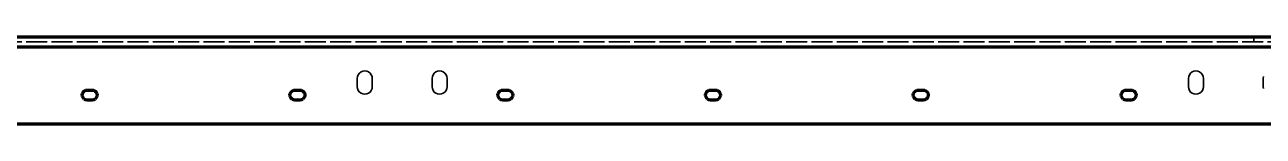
# Model space of a CAD drawing. Header units: millimetres. Extents: x 0 to 420, y 0 to 297.
# Drawn here: x 92.3 to 166.9, y 203.2 to 208.4 of the extents above; entities that cross this region are included whole.
import ezdxf

# ---------------------------------------------------------------- set-up
doc = ezdxf.new("R2010")
doc.units = ezdxf.units.MM
doc.linetypes.add('DASHED', pattern=[1.524, 1.27, -0.254])

msp = doc.modelspace()

# ---------------------------------------------------------------- linework, layer by layer
at = {"color": 1, "lineweight": 70}
for p, q in [((65, 208.45), (240, 208.45)), ((65, 207.85), (240, 207.85)), ((95.8, 204.95), (95.815, 205.043)), ((95.815, 204.857), (95.8, 204.95)), ((95.815, 205.043), (95.857, 205.126)), ((95.857, 205.126), (95.924, 205.193)), ((95.924, 205.193), (96.007, 205.235)), ((96.007, 205.235), (96.1, 205.25)), ((96.1, 205.25), (96.4, 205.25)), ((96.4, 205.25), (96.493, 205.235)), ((96.493, 205.235), (96.576, 205.193)), ((96.576, 205.193), (96.643, 205.126)), ((96.643, 205.126), (96.685, 205.043)), ((96.685, 205.043), (96.7, 204.95)), ((96.7, 204.95), (96.685, 204.857)), ((108.3, 204.95), (108.315, 205.043)), ((108.315, 204.857), (108.3, 204.95)), ((108.315, 205.043), (108.357, 205.126)), ((108.357, 205.126), (108.424, 205.193)), ((108.424, 205.193), (108.507, 205.235)), ((108.507, 205.235), (108.6, 205.25)), ((108.6, 205.25), (108.9, 205.25)), ((108.9, 205.25), (108.993, 205.235)), ((108.993, 205.235), (109.076, 205.193)), ((109.076, 205.193), (109.143, 205.126)), ((109.143, 205.126), (109.185, 205.043)), ((109.185, 205.043), (109.2, 204.95)), ((109.2, 204.95), (109.185, 204.857)), ((120.8, 204.95), (120.815, 205.043)), ((120.815, 204.857), (120.8, 204.95)), ((120.815, 205.043), (120.857, 205.126)), ((120.857, 205.126), (120.924, 205.193)), ((120.924, 205.193), (121.007, 205.235)), ((121.007, 205.235), (121.1, 205.25)), ((121.1, 205.25), (121.4, 205.25)), ((121.4, 205.25), (121.493, 205.235)), ((121.493, 205.235), (121.576, 205.193)), ((121.576, 205.193), (121.643, 205.126)), ((121.643, 205.126), (121.685, 205.043)), ((121.685, 205.043), (121.7, 204.95)), ((121.7, 204.95), (121.685, 204.857)), ((133.3, 204.95), (133.315, 205.043)), ((133.315, 204.857), (133.3, 204.95)), ((133.315, 205.043), (133.357, 205.126)), ((133.357, 205.126), (133.424, 205.193)), ((133.424, 205.193), (133.507, 205.235)), ((133.507, 205.235), (133.6, 205.25)), ((133.6, 205.25), (133.9, 205.25)), ((133.9, 205.25), (133.993, 205.235)), ((133.993, 205.235), (134.076, 205.193)), ((134.076, 205.193), (134.143, 205.126)), ((134.143, 205.126), (134.185, 205.043)), ((134.185, 205.043), (134.2, 204.95)), ((134.2, 204.95), (134.185, 204.857)), ((145.8, 204.95), (145.815, 205.043)), ((145.815, 204.857), (145.8, 204.95)), ((145.815, 205.043), (145.857, 205.126)), ((145.857, 205.126), (145.924, 205.193)), ((145.924, 205.193), (146.007, 205.235)), ((146.007, 205.235), (146.1, 205.25)), ((146.1, 205.25), (146.4, 205.25)), ((146.4, 205.25), (146.493, 205.235)), ((146.493, 205.235), (146.576, 205.193)), ((146.576, 205.193), (146.643, 205.126)), ((146.643, 205.126), (146.685, 205.043)), ((146.685, 205.043), (146.7, 204.95)), ((146.7, 204.95), (146.685, 204.857)), ((158.3, 204.95), (158.315, 205.043)), ((158.315, 204.857), (158.3, 204.95)), ((158.315, 205.043), (158.357, 205.126)), ((158.357, 205.126), (158.424, 205.193)), ((158.424, 205.193), (158.507, 205.235)), ((158.507, 205.235), (158.6, 205.25)), ((158.6, 205.25), (158.9, 205.25)), ((158.9, 205.25), (158.993, 205.235)), ((158.993, 205.235), (159.076, 205.193)), ((159.076, 205.193), (159.143, 205.126)), ((159.143, 205.126), (159.185, 205.043)), ((159.185, 205.043), (159.2, 204.95)), ((159.2, 204.95), (159.185, 204.857)), ((95.857, 204.774), (95.815, 204.857)), ((95.924, 204.707), (95.857, 204.774)), ((96.007, 204.665), (95.924, 204.707)), ((96.1, 204.65), (96.007, 204.665)), ((96.4, 204.65), (96.1, 204.65)), ((96.493, 204.665), (96.4, 204.65)), ((96.576, 204.707), (96.493, 204.665)), ((96.643, 204.774), (96.576, 204.707)), ((96.685, 204.857), (96.643, 204.774)), ((108.357, 204.774), (108.315, 204.857)), ((108.424, 204.707), (108.357, 204.774)), ((108.507, 204.665), (108.424, 204.707)), ((108.6, 204.65), (108.507, 204.665)), ((108.9, 204.65), (108.6, 204.65)), ((108.993, 204.665), (108.9, 204.65)), ((109.076, 204.707), (108.993, 204.665)), ((109.143, 204.774), (109.076, 204.707)), ((109.185, 204.857), (109.143, 204.774)), ((120.857, 204.774), (120.815, 204.857)), ((120.924, 204.707), (120.857, 204.774)), ((121.007, 204.665), (120.924, 204.707)), ((121.1, 204.65), (121.007, 204.665)), ((121.4, 204.65), (121.1, 204.65)), ((121.493, 204.665), (121.4, 204.65)), ((121.576, 204.707), (121.493, 204.665)), ((121.643, 204.774), (121.576, 204.707)), ((121.685, 204.857), (121.643, 204.774)), ((133.357, 204.774), (133.315, 204.857)), ((133.424, 204.707), (133.357, 204.774)), ((133.507, 204.665), (133.424, 204.707)), ((133.6, 204.65), (133.507, 204.665)), ((133.9, 204.65), (133.6, 204.65)), ((133.993, 204.665), (133.9, 204.65)), ((134.076, 204.707), (133.993, 204.665)), ((134.143, 204.774), (134.076, 204.707)), ((134.185, 204.857), (134.143, 204.774)), ((145.857, 204.774), (145.815, 204.857)), ((145.924, 204.707), (145.857, 204.774)), ((146.007, 204.665), (145.924, 204.707)), ((146.1, 204.65), (146.007, 204.665)), ((146.4, 204.65), (146.1, 204.65)), ((146.493, 204.665), (146.4, 204.65)), ((146.576, 204.707), (146.493, 204.665)), ((146.643, 204.774), (146.576, 204.707)), ((146.685, 204.857), (146.643, 204.774)), ((158.357, 204.774), (158.315, 204.857)), ((158.424, 204.707), (158.357, 204.774)), ((158.507, 204.665), (158.424, 204.707)), ((158.6, 204.65), (158.507, 204.665)), ((158.9, 204.65), (158.6, 204.65)), ((158.993, 204.665), (158.9, 204.65)), ((159.076, 204.707), (158.993, 204.665)), ((159.143, 204.774), (159.076, 204.707)), ((159.185, 204.857), (159.143, 204.774)), ((240, 203.2), (65, 203.2))]:
    msp.add_line(p, q, dxfattribs=at)
at = {"color": 5, "linetype": 'DASHED', "lineweight": 35}
for p, q in [((65, 208.45), (240, 208.45)), ((240, 208.15), (65, 208.15)), ((240, 208.15), (65, 208.15)), ((151.917, 208.45), (151.915, 208.45)), ((151.915, 208.45), (151.917, 208.45)), ((151.917, 208.15), (151.915, 208.15)), ((151.915, 208.15), (151.917, 208.15)), ((151.923, 208.45), (151.917, 208.45)), ((151.917, 208.45), (151.923, 208.45)), ((151.923, 208.15), (151.917, 208.15)), ((151.917, 208.15), (151.923, 208.15)), ((151.934, 208.45), (151.923, 208.45)), ((151.923, 208.45), (151.934, 208.45)), ((151.934, 208.15), (151.923, 208.15)), ((151.923, 208.15), (151.934, 208.15)), ((151.948, 208.45), (151.934, 208.45)), ((151.934, 208.45), (151.948, 208.45)), ((151.948, 208.15), (151.934, 208.15)), ((151.934, 208.15), (151.948, 208.15)), ((151.966, 208.45), (151.948, 208.45)), ((151.948, 208.45), (151.966, 208.45)), ((151.966, 208.15), (151.948, 208.15)), ((151.948, 208.15), (151.966, 208.15)), ((151.988, 208.45), (151.966, 208.45)), ((151.966, 208.45), (151.988, 208.45)), ((151.988, 208.15), (151.966, 208.15)), ((151.966, 208.15), (151.988, 208.15)), ((152.013, 208.45), (151.988, 208.45)), ((151.988, 208.45), (152.013, 208.45)), ((152.013, 208.15), (151.988, 208.15)), ((151.988, 208.15), (152.013, 208.15)), ((152.041, 208.45), (152.013, 208.45)), ((152.013, 208.45), (152.041, 208.45)), ((152.041, 208.15), (152.013, 208.15)), ((152.013, 208.15), (152.041, 208.15)), ((152.072, 208.45), (152.041, 208.45)), ((152.041, 208.45), (152.072, 208.45)), ((152.072, 208.15), (152.041, 208.15)), ((152.041, 208.15), (152.072, 208.15)), ((152.105, 208.45), (152.072, 208.45)), ((152.072, 208.45), (152.105, 208.45)), ((152.105, 208.15), (152.072, 208.15)), ((152.072, 208.15), (152.105, 208.15)), ((152.139, 208.45), (152.105, 208.45)), ((152.105, 208.45), (152.139, 208.45)), ((152.139, 208.15), (152.105, 208.15)), ((152.105, 208.15), (152.139, 208.15)), ((152.175, 208.45), (152.139, 208.45)), ((152.139, 208.45), (152.175, 208.45)), ((152.175, 208.15), (152.139, 208.15)), ((152.139, 208.15), (152.175, 208.15)), ((152.212, 208.45), (152.175, 208.45)), ((152.175, 208.45), (152.212, 208.45)), ((152.212, 208.15), (152.175, 208.15)), ((152.175, 208.15), (152.212, 208.15)), ((152.25, 208.45), (152.212, 208.45)), ((152.212, 208.45), (152.25, 208.45)), ((152.25, 208.15), (152.212, 208.15)), ((152.212, 208.15), (152.25, 208.15)), ((152.25, 208.45), (152.75, 208.45)), ((152.75, 208.45), (152.25, 208.45)), ((152.75, 208.15), (152.25, 208.15)), ((152.25, 208.15), (152.75, 208.15)), ((152.75, 208.45), (152.788, 208.45)), ((152.788, 208.45), (152.75, 208.45)), ((152.75, 208.15), (152.788, 208.15)), ((152.788, 208.15), (152.75, 208.15)), ((152.788, 208.45), (152.825, 208.45)), ((152.825, 208.45), (152.788, 208.45)), ((152.788, 208.15), (152.825, 208.15)), ((152.825, 208.15), (152.788, 208.15)), ((152.825, 208.45), (152.861, 208.45)), ((152.861, 208.45), (152.825, 208.45)), ((152.825, 208.15), (152.861, 208.15)), ((152.861, 208.15), (152.825, 208.15)), ((152.861, 208.45), (152.895, 208.45)), ((152.895, 208.45), (152.861, 208.45)), ((152.861, 208.15), (152.895, 208.15)), ((152.895, 208.15), (152.861, 208.15)), ((152.895, 208.45), (152.928, 208.45)), ((152.928, 208.45), (152.895, 208.45)), ((152.895, 208.15), (152.928, 208.15)), ((152.928, 208.15), (152.895, 208.15)), ((152.928, 208.45), (152.959, 208.45)), ((152.959, 208.45), (152.928, 208.45)), ((152.928, 208.15), (152.959, 208.15)), ((152.959, 208.15), (152.928, 208.15)), ((152.959, 208.45), (152.987, 208.45)), ((152.987, 208.45), (152.959, 208.45)), ((152.959, 208.15), (152.987, 208.15)), ((152.987, 208.15), (152.959, 208.15)), ((152.987, 208.45), (153.012, 208.45)), ((153.012, 208.45), (152.987, 208.45)), ((152.987, 208.15), (153.012, 208.15)), ((153.012, 208.15), (152.987, 208.15)), ((153.012, 208.45), (153.034, 208.45)), ((153.034, 208.45), (153.012, 208.45)), ((153.012, 208.15), (153.034, 208.15)), ((153.034, 208.15), (153.012, 208.15)), ((153.034, 208.45), (153.052, 208.45)), ((153.052, 208.45), (153.034, 208.45)), ((153.034, 208.15), (153.052, 208.15)), ((153.052, 208.15), (153.034, 208.15)), ((153.052, 208.45), (153.066, 208.45)), ((153.066, 208.45), (153.052, 208.45)), ((153.052, 208.15), (153.066, 208.15)), ((153.066, 208.15), (153.052, 208.15)), ((153.066, 208.45), (153.077, 208.45)), ((153.077, 208.45), (153.066, 208.45)), ((153.066, 208.15), (153.077, 208.15)), ((153.077, 208.15), (153.066, 208.15)), ((153.077, 208.45), (153.083, 208.45)), ((153.083, 208.45), (153.077, 208.45)), ((153.077, 208.15), (153.083, 208.15)), ((153.083, 208.15), (153.077, 208.15)), ((153.083, 208.45), (153.085, 208.45)), ((153.085, 208.45), (153.083, 208.45)), ((153.083, 208.15), (153.085, 208.15)), ((153.085, 208.15), (153.083, 208.15)), ((166.275, 208.45), (166.275, 208.15)), ((166.275, 208.45), (166.282, 208.45)), ((166.282, 208.45), (166.275, 208.45)), ((166.275, 208.45), (166.275, 208.15)), ((166.275, 208.45), (166.282, 208.45)), ((166.282, 208.45), (166.275, 208.45)), ((166.275, 208.15), (166.282, 208.15)), ((166.282, 208.15), (166.275, 208.15)), ((166.275, 208.15), (166.282, 208.15)), ((166.282, 208.15), (166.275, 208.15)), ((166.282, 208.45), (166.302, 208.45)), ((166.302, 208.45), (166.282, 208.45)), ((166.282, 208.45), (166.302, 208.45)), ((166.302, 208.45), (166.282, 208.45)), ((166.282, 208.15), (166.302, 208.15)), ((166.302, 208.15), (166.282, 208.15)), ((166.282, 208.15), (166.302, 208.15)), ((166.302, 208.15), (166.282, 208.15)), ((166.302, 208.45), (166.335, 208.45)), ((166.335, 208.45), (166.302, 208.45)), ((166.302, 208.45), (166.335, 208.45)), ((166.335, 208.45), (166.302, 208.45)), ((166.302, 208.15), (166.335, 208.15)), ((166.335, 208.15), (166.302, 208.15)), ((166.302, 208.15), (166.335, 208.15)), ((166.335, 208.15), (166.302, 208.15)), ((166.335, 208.45), (166.379, 208.45)), ((166.379, 208.45), (166.335, 208.45)), ((166.335, 208.45), (166.379, 208.45)), ((166.379, 208.45), (166.335, 208.45)), ((166.335, 208.15), (166.379, 208.15)), ((166.379, 208.15), (166.335, 208.15)), ((166.335, 208.15), (166.379, 208.15)), ((166.379, 208.15), (166.335, 208.15)), ((166.379, 208.45), (166.431, 208.45)), ((166.431, 208.45), (166.379, 208.45)), ((166.379, 208.45), (166.431, 208.45)), ((166.431, 208.45), (166.379, 208.45)), ((166.379, 208.15), (166.431, 208.15)), ((166.431, 208.15), (166.379, 208.15)), ((166.379, 208.15), (166.431, 208.15)), ((166.431, 208.15), (166.379, 208.15)), ((166.431, 208.45), (166.489, 208.45)), ((166.489, 208.45), (166.431, 208.45)), ((166.431, 208.45), (166.489, 208.45)), ((166.489, 208.45), (166.431, 208.45)), ((166.431, 208.15), (166.489, 208.15)), ((166.489, 208.15), (166.431, 208.15)), ((166.431, 208.15), (166.489, 208.15)), ((166.489, 208.15), (166.431, 208.15)), ((166.489, 208.45), (166.55, 208.45)), ((166.55, 208.45), (166.489, 208.45)), ((166.489, 208.45), (166.55, 208.45)), ((166.55, 208.45), (166.489, 208.45)), ((166.489, 208.15), (166.55, 208.15)), ((166.55, 208.15), (166.489, 208.15)), ((166.489, 208.15), (166.55, 208.15)), ((166.55, 208.15), (166.489, 208.15)), ((166.55, 208.45), (166.611, 208.45)), ((166.611, 208.45), (166.55, 208.45)), ((166.55, 208.45), (166.611, 208.45)), ((166.611, 208.45), (166.55, 208.45)), ((166.55, 208.15), (166.611, 208.15)), ((166.611, 208.15), (166.55, 208.15)), ((166.55, 208.15), (166.611, 208.15)), ((166.611, 208.15), (166.55, 208.15)), ((166.611, 208.45), (166.669, 208.45)), ((166.669, 208.45), (166.611, 208.45)), ((166.611, 208.45), (166.669, 208.45)), ((166.669, 208.45), (166.611, 208.45)), ((166.611, 208.15), (166.669, 208.15)), ((166.669, 208.15), (166.611, 208.15)), ((166.611, 208.15), (166.669, 208.15)), ((166.669, 208.15), (166.611, 208.15)), ((166.669, 208.45), (166.721, 208.45)), ((166.721, 208.45), (166.669, 208.45)), ((166.669, 208.45), (166.721, 208.45)), ((166.721, 208.45), (166.669, 208.45)), ((166.669, 208.15), (166.721, 208.15)), ((166.721, 208.15), (166.669, 208.15)), ((166.669, 208.15), (166.721, 208.15)), ((166.721, 208.15), (166.669, 208.15)), ((166.721, 208.45), (166.765, 208.45)), ((166.765, 208.45), (166.721, 208.45)), ((166.721, 208.45), (166.765, 208.45)), ((166.765, 208.45), (166.721, 208.45)), ((166.721, 208.15), (166.765, 208.15)), ((166.765, 208.15), (166.721, 208.15)), ((166.721, 208.15), (166.765, 208.15)), ((166.765, 208.15), (166.721, 208.15)), ((166.765, 208.45), (166.798, 208.45)), ((166.798, 208.45), (166.765, 208.45)), ((166.765, 208.45), (166.798, 208.45)), ((166.798, 208.45), (166.765, 208.45)), ((166.765, 208.15), (166.798, 208.15)), ((166.798, 208.15), (166.765, 208.15)), ((166.765, 208.15), (166.798, 208.15)), ((166.798, 208.15), (166.765, 208.15)), ((166.798, 208.45), (166.818, 208.45)), ((166.818, 208.45), (166.798, 208.45)), ((166.798, 208.45), (166.818, 208.45)), ((166.818, 208.45), (166.798, 208.45)), ((166.798, 208.15), (166.818, 208.15)), ((166.818, 208.15), (166.798, 208.15)), ((166.798, 208.15), (166.818, 208.15)), ((166.818, 208.15), (166.798, 208.15)), ((166.818, 208.45), (166.825, 208.45)), ((166.825, 208.45), (166.818, 208.45)), ((166.818, 208.45), (166.825, 208.45)), ((166.825, 208.45), (166.818, 208.45)), ((166.818, 208.15), (166.825, 208.15)), ((166.825, 208.15), (166.818, 208.15)), ((166.818, 208.15), (166.825, 208.15)), ((166.825, 208.15), (166.818, 208.15)), ((112.575, 206.34), (112.684, 206.385)), ((112.684, 206.385), (112.575, 206.34)), ((112.684, 206.385), (112.8, 206.4)), ((112.8, 206.4), (112.684, 206.385)), ((112.8, 206.4), (112.916, 206.385)), ((112.916, 206.385), (112.8, 206.4)), ((112.916, 206.385), (113.025, 206.34)), ((113.025, 206.34), (112.916, 206.385)), ((117.075, 206.34), (117.184, 206.385)), ((117.184, 206.385), (117.075, 206.34)), ((117.184, 206.385), (117.3, 206.4)), ((117.3, 206.4), (117.184, 206.385)), ((117.3, 206.4), (117.416, 206.385)), ((117.416, 206.385), (117.3, 206.4)), ((117.416, 206.385), (117.525, 206.34)), ((117.525, 206.34), (117.416, 206.385)), ((162.575, 206.34), (162.684, 206.385)), ((162.684, 206.385), (162.575, 206.34)), ((162.684, 206.385), (162.8, 206.4)), ((162.8, 206.4), (162.684, 206.385)), ((162.8, 206.4), (162.916, 206.385)), ((162.916, 206.385), (162.8, 206.4)), ((162.916, 206.385), (163.025, 206.34)), ((163.025, 206.34), (162.916, 206.385)), ((112.35, 205.95), (112.365, 206.066)), ((112.365, 206.066), (112.35, 205.95)), ((112.35, 205.95), (112.35, 205.45)), ((112.35, 205.45), (112.35, 205.95)), ((112.365, 206.066), (112.41, 206.175)), ((112.41, 206.175), (112.365, 206.066)), ((112.41, 206.175), (112.482, 206.268)), ((112.482, 206.268), (112.41, 206.175)), ((112.482, 206.268), (112.575, 206.34)), ((112.575, 206.34), (112.482, 206.268)), ((113.025, 206.34), (113.118, 206.268)), ((113.118, 206.268), (113.025, 206.34)), ((113.118, 206.268), (113.19, 206.175)), ((113.19, 206.175), (113.118, 206.268)), ((113.19, 206.175), (113.235, 206.066)), ((113.235, 206.066), (113.19, 206.175)), ((113.235, 206.066), (113.25, 205.95)), ((113.25, 205.95), (113.235, 206.066)), ((113.25, 205.45), (113.25, 205.95)), ((113.25, 205.95), (113.25, 205.45)), ((116.85, 205.95), (116.865, 206.066)), ((116.865, 206.066), (116.85, 205.95)), ((116.85, 205.95), (116.85, 205.45)), ((116.85, 205.45), (116.85, 205.95)), ((116.865, 206.066), (116.91, 206.175)), ((116.91, 206.175), (116.865, 206.066)), ((116.91, 206.175), (116.982, 206.268)), ((116.982, 206.268), (116.91, 206.175)), ((116.982, 206.268), (117.075, 206.34)), ((117.075, 206.34), (116.982, 206.268)), ((117.525, 206.34), (117.618, 206.268)), ((117.618, 206.268), (117.525, 206.34)), ((117.618, 206.268), (117.69, 206.175)), ((117.69, 206.175), (117.618, 206.268)), ((117.69, 206.175), (117.735, 206.066)), ((117.735, 206.066), (117.69, 206.175)), ((117.735, 206.066), (117.75, 205.95)), ((117.75, 205.95), (117.735, 206.066)), ((117.75, 205.45), (117.75, 205.95)), ((117.75, 205.95), (117.75, 205.45)), ((162.35, 205.95), (162.365, 206.066)), ((162.365, 206.066), (162.35, 205.95)), ((162.35, 205.95), (162.35, 205.45)), ((162.35, 205.45), (162.35, 205.95)), ((162.365, 206.066), (162.41, 206.175)), ((162.41, 206.175), (162.365, 206.066)), ((162.41, 206.175), (162.482, 206.268)), ((162.482, 206.268), (162.41, 206.175)), ((162.482, 206.268), (162.575, 206.34)), ((162.575, 206.34), (162.482, 206.268)), ((163.025, 206.34), (163.118, 206.268)), ((163.118, 206.268), (163.025, 206.34)), ((163.118, 206.268), (163.19, 206.175)), ((163.19, 206.175), (163.118, 206.268)), ((163.19, 206.175), (163.235, 206.066)), ((163.235, 206.066), (163.19, 206.175)), ((163.235, 206.066), (163.25, 205.95)), ((163.25, 205.95), (163.235, 206.066)), ((163.25, 205.45), (163.25, 205.95)), ((163.25, 205.95), (163.25, 205.45)), ((166.85, 205.95), (166.865, 206.066)), ((166.865, 206.066), (166.85, 205.95)), ((166.85, 205.95), (166.85, 205.45)), ((166.85, 205.45), (166.85, 205.95)), ((95.815, 205.043), (95.8, 204.95)), ((95.8, 204.95), (95.815, 204.857)), ((95.857, 205.126), (95.815, 205.043)), ((95.924, 205.193), (95.857, 205.126)), ((96.007, 205.235), (95.924, 205.193)), ((96.1, 205.25), (96.007, 205.235)), ((96.4, 205.25), (96.1, 205.25)), ((96.493, 205.235), (96.4, 205.25)), ((96.576, 205.193), (96.493, 205.235)), ((96.643, 205.126), (96.576, 205.193)), ((96.685, 205.043), (96.643, 205.126)), ((96.7, 204.95), (96.685, 205.043)), ((96.685, 204.857), (96.7, 204.95)), ((108.315, 205.043), (108.3, 204.95)), ((108.3, 204.95), (108.315, 204.857)), ((108.357, 205.126), (108.315, 205.043)), ((108.424, 205.193), (108.357, 205.126)), ((108.507, 205.235), (108.424, 205.193)), ((108.6, 205.25), (108.507, 205.235)), ((108.9, 205.25), (108.6, 205.25)), ((108.993, 205.235), (108.9, 205.25)), ((109.076, 205.193), (108.993, 205.235)), ((109.143, 205.126), (109.076, 205.193)), ((109.185, 205.043), (109.143, 205.126)), ((109.2, 204.95), (109.185, 205.043)), ((109.185, 204.857), (109.2, 204.95)), ((112.365, 205.334), (112.35, 205.45)), ((112.35, 205.45), (112.365, 205.334)), ((112.41, 205.225), (112.365, 205.334)), ((112.365, 205.334), (112.41, 205.225)), ((112.482, 205.132), (112.41, 205.225)), ((112.41, 205.225), (112.482, 205.132)), ((112.575, 205.06), (112.482, 205.132)), ((112.482, 205.132), (112.575, 205.06)), ((112.684, 205.015), (112.575, 205.06)), ((112.575, 205.06), (112.684, 205.015)), ((112.8, 205), (112.684, 205.015)), ((112.684, 205.015), (112.8, 205)), ((112.916, 205.015), (112.8, 205)), ((112.8, 205), (112.916, 205.015)), ((113.025, 205.06), (112.916, 205.015)), ((112.916, 205.015), (113.025, 205.06)), ((113.118, 205.132), (113.025, 205.06)), ((113.025, 205.06), (113.118, 205.132)), ((113.19, 205.225), (113.118, 205.132)), ((113.118, 205.132), (113.19, 205.225)), ((113.235, 205.334), (113.19, 205.225)), ((113.19, 205.225), (113.235, 205.334)), ((113.25, 205.45), (113.235, 205.334)), ((113.235, 205.334), (113.25, 205.45)), ((116.865, 205.334), (116.85, 205.45)), ((116.85, 205.45), (116.865, 205.334)), ((116.91, 205.225), (116.865, 205.334)), ((116.865, 205.334), (116.91, 205.225)), ((116.982, 205.132), (116.91, 205.225)), ((116.91, 205.225), (116.982, 205.132)), ((117.075, 205.06), (116.982, 205.132)), ((116.982, 205.132), (117.075, 205.06)), ((117.184, 205.015), (117.075, 205.06)), ((117.075, 205.06), (117.184, 205.015)), ((117.3, 205), (117.184, 205.015)), ((117.184, 205.015), (117.3, 205)), ((117.416, 205.015), (117.3, 205)), ((117.3, 205), (117.416, 205.015)), ((117.525, 205.06), (117.416, 205.015)), ((117.416, 205.015), (117.525, 205.06)), ((117.618, 205.132), (117.525, 205.06)), ((117.525, 205.06), (117.618, 205.132)), ((117.69, 205.225), (117.618, 205.132)), ((117.618, 205.132), (117.69, 205.225)), ((117.735, 205.334), (117.69, 205.225)), ((117.69, 205.225), (117.735, 205.334)), ((117.75, 205.45), (117.735, 205.334)), ((117.735, 205.334), (117.75, 205.45)), ((120.815, 205.043), (120.8, 204.95)), ((120.8, 204.95), (120.815, 204.857)), ((120.857, 205.126), (120.815, 205.043)), ((120.924, 205.193), (120.857, 205.126)), ((121.007, 205.235), (120.924, 205.193)), ((121.1, 205.25), (121.007, 205.235)), ((121.4, 205.25), (121.1, 205.25)), ((121.493, 205.235), (121.4, 205.25)), ((121.576, 205.193), (121.493, 205.235)), ((121.643, 205.126), (121.576, 205.193)), ((121.685, 205.043), (121.643, 205.126)), ((121.7, 204.95), (121.685, 205.043)), ((121.685, 204.857), (121.7, 204.95)), ((133.315, 205.043), (133.3, 204.95)), ((133.3, 204.95), (133.315, 204.857)), ((133.357, 205.126), (133.315, 205.043)), ((133.424, 205.193), (133.357, 205.126)), ((133.507, 205.235), (133.424, 205.193)), ((133.6, 205.25), (133.507, 205.235)), ((133.9, 205.25), (133.6, 205.25)), ((133.993, 205.235), (133.9, 205.25)), ((134.076, 205.193), (133.993, 205.235)), ((134.143, 205.126), (134.076, 205.193)), ((134.185, 205.043), (134.143, 205.126)), ((134.2, 204.95), (134.185, 205.043)), ((134.185, 204.857), (134.2, 204.95)), ((145.815, 205.043), (145.8, 204.95)), ((145.8, 204.95), (145.815, 204.857)), ((145.857, 205.126), (145.815, 205.043)), ((145.924, 205.193), (145.857, 205.126)), ((146.007, 205.235), (145.924, 205.193)), ((146.1, 205.25), (146.007, 205.235)), ((146.4, 205.25), (146.1, 205.25)), ((146.493, 205.235), (146.4, 205.25)), ((146.576, 205.193), (146.493, 205.235)), ((146.643, 205.126), (146.576, 205.193)), ((146.685, 205.043), (146.643, 205.126)), ((146.7, 204.95), (146.685, 205.043)), ((146.685, 204.857), (146.7, 204.95)), ((158.315, 205.043), (158.3, 204.95)), ((158.3, 204.95), (158.315, 204.857)), ((158.357, 205.126), (158.315, 205.043)), ((158.424, 205.193), (158.357, 205.126)), ((158.507, 205.235), (158.424, 205.193)), ((158.6, 205.25), (158.507, 205.235)), ((158.9, 205.25), (158.6, 205.25)), ((158.993, 205.235), (158.9, 205.25)), ((159.076, 205.193), (158.993, 205.235)), ((159.143, 205.126), (159.076, 205.193)), ((159.185, 205.043), (159.143, 205.126)), ((159.2, 204.95), (159.185, 205.043)), ((159.185, 204.857), (159.2, 204.95)), ((162.365, 205.334), (162.35, 205.45)), ((162.35, 205.45), (162.365, 205.334)), ((162.41, 205.225), (162.365, 205.334)), ((162.365, 205.334), (162.41, 205.225)), ((162.482, 205.132), (162.41, 205.225)), ((162.41, 205.225), (162.482, 205.132)), ((162.575, 205.06), (162.482, 205.132)), ((162.482, 205.132), (162.575, 205.06)), ((162.684, 205.015), (162.575, 205.06)), ((162.575, 205.06), (162.684, 205.015)), ((162.8, 205), (162.684, 205.015)), ((162.684, 205.015), (162.8, 205)), ((162.916, 205.015), (162.8, 205)), ((162.8, 205), (162.916, 205.015)), ((163.025, 205.06), (162.916, 205.015)), ((162.916, 205.015), (163.025, 205.06)), ((163.118, 205.132), (163.025, 205.06)), ((163.025, 205.06), (163.118, 205.132)), ((163.19, 205.225), (163.118, 205.132)), ((163.118, 205.132), (163.19, 205.225)), ((163.235, 205.334), (163.19, 205.225)), ((163.19, 205.225), (163.235, 205.334)), ((163.25, 205.45), (163.235, 205.334)), ((163.235, 205.334), (163.25, 205.45)), ((166.865, 205.334), (166.85, 205.45)), ((166.85, 205.45), (166.865, 205.334)), ((95.815, 204.857), (95.857, 204.774)), ((95.857, 204.774), (95.924, 204.707)), ((95.924, 204.707), (96.007, 204.665)), ((96.007, 204.665), (96.1, 204.65)), ((96.1, 204.65), (96.4, 204.65)), ((96.4, 204.65), (96.493, 204.665)), ((96.493, 204.665), (96.576, 204.707)), ((96.576, 204.707), (96.643, 204.774)), ((96.643, 204.774), (96.685, 204.857)), ((108.315, 204.857), (108.357, 204.774)), ((108.357, 204.774), (108.424, 204.707)), ((108.424, 204.707), (108.507, 204.665)), ((108.507, 204.665), (108.6, 204.65)), ((108.6, 204.65), (108.9, 204.65)), ((108.9, 204.65), (108.993, 204.665)), ((108.993, 204.665), (109.076, 204.707)), ((109.076, 204.707), (109.143, 204.774)), ((109.143, 204.774), (109.185, 204.857)), ((120.815, 204.857), (120.857, 204.774)), ((120.857, 204.774), (120.924, 204.707)), ((120.924, 204.707), (121.007, 204.665)), ((121.007, 204.665), (121.1, 204.65)), ((121.1, 204.65), (121.4, 204.65)), ((121.4, 204.65), (121.493, 204.665)), ((121.493, 204.665), (121.576, 204.707)), ((121.576, 204.707), (121.643, 204.774)), ((121.643, 204.774), (121.685, 204.857)), ((133.315, 204.857), (133.357, 204.774)), ((133.357, 204.774), (133.424, 204.707)), ((133.424, 204.707), (133.507, 204.665)), ((133.507, 204.665), (133.6, 204.65)), ((133.6, 204.65), (133.9, 204.65)), ((133.9, 204.65), (133.993, 204.665)), ((133.993, 204.665), (134.076, 204.707)), ((134.076, 204.707), (134.143, 204.774)), ((134.143, 204.774), (134.185, 204.857)), ((145.815, 204.857), (145.857, 204.774)), ((145.857, 204.774), (145.924, 204.707)), ((145.924, 204.707), (146.007, 204.665)), ((146.007, 204.665), (146.1, 204.65)), ((146.1, 204.65), (146.4, 204.65)), ((146.4, 204.65), (146.493, 204.665)), ((146.493, 204.665), (146.576, 204.707)), ((146.576, 204.707), (146.643, 204.774)), ((146.643, 204.774), (146.685, 204.857)), ((158.315, 204.857), (158.357, 204.774)), ((158.357, 204.774), (158.424, 204.707)), ((158.424, 204.707), (158.507, 204.665)), ((158.507, 204.665), (158.6, 204.65)), ((158.6, 204.65), (158.9, 204.65)), ((158.9, 204.65), (158.993, 204.665)), ((158.993, 204.665), (159.076, 204.707)), ((159.076, 204.707), (159.143, 204.774)), ((159.143, 204.774), (159.185, 204.857)), ((65, 203.2), (240, 203.2)), ((65, 203.2), (240, 203.2)), ((65, 203.2), (240, 203.2))]:
    msp.add_line(p, q, dxfattribs=at)

doc.saveas('drawing.dxf')
